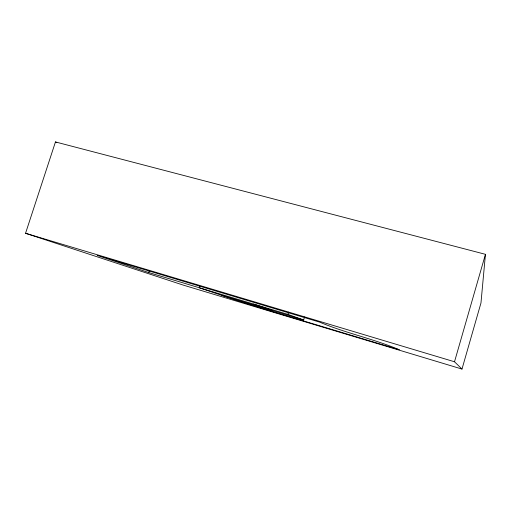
<?xml version="1.0" encoding="UTF-8"?>
<svg xmlns="http://www.w3.org/2000/svg" width="511" height="511" viewBox="0 0 511 511"><rect width="100%" height="100%" fill="white"/><g stroke="black" fill="none" stroke-linecap="round" stroke-linejoin="round"><path stroke-width="0.77" d="M485.45 254.325L480.966 302.985L461.989 369.063L183.289 285.119L25.55 233.278L55.456 141.937L485.45 254.325L454.509 361.769L461.989 369.063M221.883 295.39L303.649 319.982L304.569 316.935M303.649 319.982L287.923 314.38L288.613 312.1M287.923 314.38L148.739 272.567L97.224 255.449L319.586 322.109C345.551 333.095 373.356 338.729 399.27 349.748L267.745 310.151L268.211 308.638M199.788 286.249L199.316 287.763L234.868 299.785L267.745 310.151M148.739 272.567L149.455 270.3M25.55 233.278L454.509 361.769M253.59 304.064L272.018 310.471M55.456 141.937L56.836 142.722"/></g></svg>
